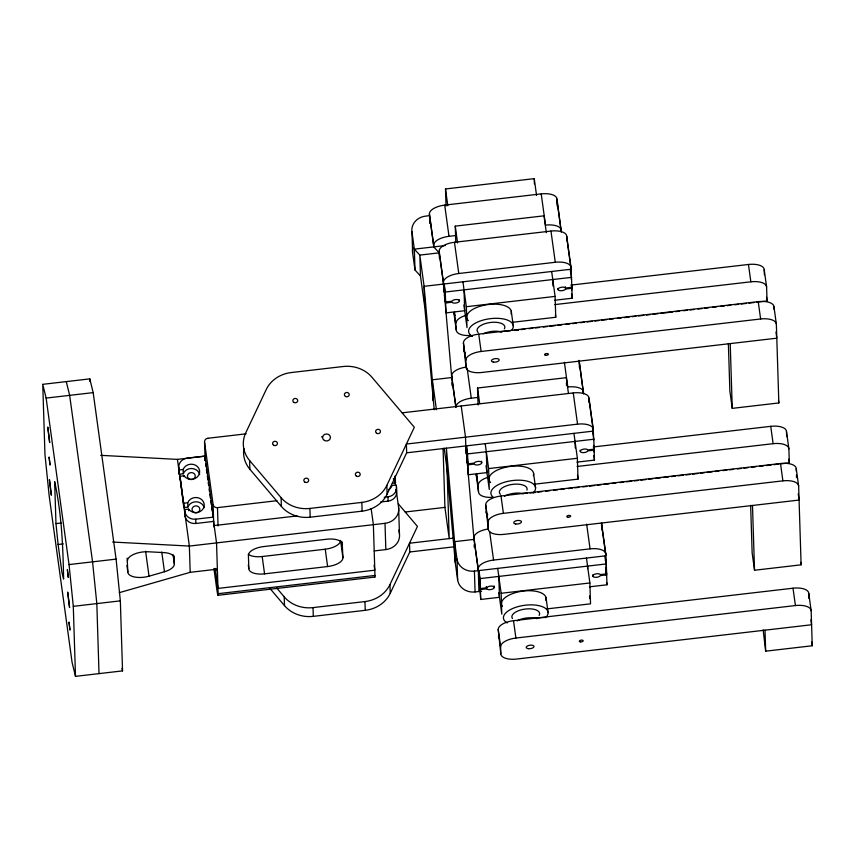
<?xml version="1.0" encoding="UTF-8"?>
<svg xmlns="http://www.w3.org/2000/svg" width="855" height="855" viewBox="0 0 855 855"><rect width="100%" height="100%" fill="white"/><g stroke="black" fill="none" stroke-linecap="round" stroke-linejoin="round"><path stroke-width="1.28" d="M387.112 494.158L386.834 485.405L414.333 427.265L371.957 377.258A31.293 27.98 -1.8 0 0 343.154 366.517L291.213 372.556A31.293 27.98 -1.8 0 0 266.226 389.549L245.78 432.769A31.293 27.98 -1.8 0 0 249.607 460.514L249.874 469.267L281.38 506.449A31.293 27.98 -1.8 0 0 310.183 517.19L362.125 511.151A31.293 27.98 -1.8 0 0 387.112 494.158L406.67 452.808L406.392 444.055L577.542 424.155A15.647 6.979 -7.8 0 1 593.295 429.349L593.637 440.229M270.02 588.539L284.501 605.618A31.293 27.98 -1.8 0 0 313.304 616.359L365.245 610.32A31.293 27.98 -1.8 0 0 390.233 593.327L389.955 584.574L417.454 526.434L398.323 503.873M390.233 593.327L409.791 551.977L409.513 543.224L453.107 538.148M126.935 565.497L127.844 572.07A15.647 6.979 -7.8 0 0 149.026 576.185L164.47 571.76A15.647 6.979 -7.8 0 0 174.345 564.022L173.789 555.355M119.294 592.665L190.184 572.326L217.362 569.163M446.032 205.916L445.508 188.955L534.247 178.642L536.555 195.474M455.854 407.461L451.729 377.536L443.521 284.063L439.224 252.845L433.752 246.892L429.402 213.921A15.647 6.979 -7.8 0 1 444.707 205.114L541.215 193.893A15.647 6.979 -7.8 0 1 556.968 199.087L561.318 232.058L557.022 200.84M429.456 215.674L425.576 216.123A15.647 13.99 -1.8 0 0 411.96 231.801L412.612 252.663L414.996 270.009L420.468 275.962L424.764 307.18L434.233 409.769M455.758 241.783L455.266 226.137L544.004 215.823L546.324 232.646M433.752 246.892L433.699 245.139A15.647 6.979 -7.8 0 1 449.003 236.333L455.619 235.563M439.385 258.06L439.16 251.092A15.647 6.979 -7.8 0 1 454.475 242.286L550.973 231.064A15.647 6.979 -7.8 0 1 566.726 236.258L571.022 267.476L571.407 279.66M445.402 245.535L414.344 249.147L414.996 270.009M439.224 252.845L419.816 255.1L414.344 249.147L411.96 231.801M443.766 291.886L443.456 282.31A15.647 6.979 -7.8 0 1 458.772 273.504L555.269 262.282A15.647 6.979 -7.8 0 1 571.022 267.476M464.03 289.856L464.693 310.718L445.936 312.898L445.626 302.969L451.878 302.243A3.912 1.742 -7.8 0 0 457.885 302.467A3.912 1.742 -7.8 0 0 457.799 299.624A3.912 1.742 -7.8 0 0 451.846 301.249L445.594 301.975L445.284 292.036L571.525 277.362L570.413 269.314L570.499 271.794M570.969 285.1L748.467 264.473A15.647 6.979 -7.8 0 1 764.22 269.667L766.604 287.013L767.042 301.013L756.686 302.221M571.525 277.362L571.835 287.291L565.583 288.028A3.912 1.742 -7.8 0 0 559.576 287.793A3.912 1.742 -7.8 0 0 559.662 290.636A3.912 1.742 -7.8 0 0 565.615 289.011L571.867 288.285L571.546 285.987M463.902 304.979L467.012 327.583L466.349 306.71L555.098 296.396L551.667 271.495M554.681 300.265L572.177 298.224L571.867 288.285M554.81 304.604L750.85 281.808A15.647 6.979 -7.8 0 1 766.604 287.013M512.038 322.346L555.75 317.258L555.098 296.396M42.75 384.333L89.796 378.872L93.174 392.616L116.088 559.117L120.341 600.862L122.543 670.886L75.497 676.358L72.119 662.614L49.205 496.114L44.952 454.358L42.75 384.333L46.127 398.088L69.041 564.578L73.295 606.334L75.497 676.358M775.955 331.986L776.8 338.185L481.782 372.481A15.647 6.979 -7.8 0 1 466.028 367.287L463.421 342.941A15.647 6.979 -7.8 0 1 478.736 334.134L758.225 301.644A15.647 6.979 -7.8 0 1 773.978 306.838L776.361 324.184L778.841 402.951L732.254 408.369L729.871 391.024L728.375 343.443M514.304 330.393L518.269 329.934M520.909 329.624L524.874 329.164M528.839 328.705L532.804 328.245M535.444 327.935L539.409 327.476M543.374 327.016L547.339 326.557M549.989 326.247L555.269 325.637M557.92 325.327L561.874 324.868M565.839 324.408L569.804 323.938M572.455 323.639L576.42 323.179M580.385 322.709L584.35 322.25M586.99 321.95L592.269 321.33M594.92 321.02L598.885 320.561M601.525 320.251L606.815 319.642M609.455 319.332L613.42 318.872M617.385 318.413L621.35 317.953M623.99 317.643L629.28 317.034M631.92 316.724L635.885 316.265M638.525 315.955L643.815 315.335M646.455 315.035L650.42 314.576M653.06 314.266L658.35 313.646M660.99 313.347L672.885 311.957M675.525 311.648L679.49 311.188M683.455 310.728L687.42 310.269M690.06 309.959L694.025 309.499M697.99 309.04L701.955 308.58M704.606 308.27L708.571 307.811M712.536 307.351L716.49 306.892M720.455 306.432L724.345 305.972M726.932 305.673L730.811 305.224M734.691 304.775L738.57 304.327M741.167 304.017L746.34 303.418M748.927 303.119L754.099 302.52M46.127 398.088L93.174 392.616M466.028 367.287L465.815 360.286A15.647 6.979 -7.8 0 1 481.119 351.48L760.619 318.979A15.647 6.979 -7.8 0 1 776.361 324.184M478.073 404.96L477.539 388.01L566.277 377.686L568.415 393.225M465.59 367.169A15.647 6.979 -7.8 0 0 451.675 375.794L455.972 407.012A15.647 6.979 -7.8 0 1 471.276 398.206L477.892 397.436M402.096 412.837L573.256 392.937A15.647 6.979 -7.8 0 1 588.999 398.131L593.295 429.349M207.936 438.262L246.197 433.816M204.217 507.72A8.465 7.577 -1.8 0 0 196.361 501.81A8.465 7.577 -1.8 0 0 187.886 507.079L183.825 507.549L183.686 503.242L187.747 502.772A8.465 7.577 -1.8 0 1 200.198 498.572A8.465 7.577 -1.8 0 1 201.823 510.35A8.465 7.577 -1.8 0 1 188.624 509.12L184.562 509.591L184.84 511.621A9.779 8.742 -1.8 0 0 195.742 519.167L213.44 517.115L205.04 456.057L187.341 458.12A9.779 8.742 -1.8 0 0 178.834 467.92L179.24 474.258L183.301 473.788A8.465 7.577 -1.8 0 1 191.787 468.508A8.465 7.577 -1.8 0 1 199.632 474.418M100.708 455.341L177.434 459.381L204.612 456.217L205.147 460.14M179.24 474.258L179.112 469.951L183.162 469.481A8.465 7.577 -1.8 0 1 195.624 465.27A8.465 7.577 -1.8 0 1 197.238 477.047A8.465 7.577 -1.8 0 1 184.039 475.829L179.978 476.299L183.825 507.549M406.67 452.808L593.349 431.102L589.052 399.884M486.303 451.729L486.965 472.591L468.209 474.771L467.899 464.831L474.151 464.105A3.912 1.742 -7.8 0 0 480.157 464.34A3.912 1.742 -7.8 0 0 480.072 461.497A3.912 1.742 -7.8 0 0 474.119 463.121L467.867 463.848L467.557 453.909L593.798 439.235L592.686 431.187L592.772 433.667M593.242 446.973L770.74 426.335A15.647 6.979 -7.8 0 1 786.493 431.54L788.876 448.875L789.315 462.886L781.556 463.784M593.798 439.235L594.107 449.164L587.855 449.89A3.912 1.742 -7.8 0 0 581.849 449.655A3.912 1.742 -7.8 0 0 581.945 452.509A3.912 1.742 -7.8 0 0 587.887 450.884L594.139 450.158L593.83 447.86M393.311 478.875L395.331 478.64L394.978 476.075M486.014 465.697L489.284 489.455L488.622 468.583L577.371 458.269L573.94 433.367M392.424 483.299L395.47 482.947L395.331 478.64M576.954 462.127L594.449 460.097L594.139 450.158M55.97 523.602L54.645 481.589C61.646 513.566 63.035 546.473 63.601 579.102L61.913 572.23L58.097 544.485L55.97 523.602L61.197 522.993M207.936 438.241A3.954 3.538 -1.8 0 0 204.569 442.249L213.109 504.525A3.954 3.538 -1.8 0 0 217.48 507.635L276.849 500.709M577.082 466.477L773.123 443.681A15.647 6.979 -7.8 0 1 788.876 448.875M384.184 497.257L387.978 496.819A9.779 8.742 -1.8 0 0 396.485 487.019L396.207 484.988L392.146 485.458A8.465 7.577 -1.8 0 1 388.352 489.691M249.607 460.514L281.103 497.696A31.293 27.98 -1.8 0 0 309.905 508.436L361.847 502.398A31.293 27.98 -1.8 0 0 386.834 485.405M184.562 509.591L184.979 515.928A9.779 8.742 -1.8 0 0 195.881 523.474L213.579 521.422M380.528 502.013L388.106 501.126A9.779 8.742 -1.8 0 0 396.624 491.326L396.485 487.019M534.311 484.219L578.023 479.131L577.371 458.269M214.145 525.569L297.177 515.918M58.097 544.485L63.323 543.876M798.228 493.859L799.083 500.057L504.055 534.354A15.647 6.979 -7.8 0 1 488.301 529.16L485.693 504.813A15.647 6.979 -7.8 0 1 501.009 496.007L780.508 463.506A15.647 6.979 -7.8 0 1 796.251 468.711L798.634 486.046L801.114 564.824L754.527 570.242L752.144 552.896L750.647 505.316M537.902 492.117L541.867 491.657M545.832 491.187L549.797 490.727M553.762 490.268L557.727 489.808M560.367 489.498L564.332 489.039M568.297 488.579L572.262 488.12M574.902 487.81L578.867 487.35M582.832 486.89L586.797 486.431M589.437 486.121L594.727 485.512M597.367 485.202L601.332 484.742M603.972 484.432L609.262 483.812M611.902 483.513L615.867 483.054M619.832 482.583L623.797 482.124M626.437 481.825L631.727 481.205M634.367 480.895L638.332 480.435M640.972 480.125L646.262 479.516M648.902 479.206L652.867 478.747M655.518 478.437L660.797 477.827M663.448 477.518L668.728 476.898M671.367 476.598L675.332 476.139M677.983 475.829L683.263 475.209M685.913 474.91L689.878 474.44M692.518 474.14L697.798 473.52M700.448 473.21L704.413 472.751M707.053 472.452L712.343 471.832M714.983 471.522L718.948 471.062M722.913 470.603L726.878 470.143M729.518 469.833L733.483 469.374M737.448 468.914L741.413 468.455M744.032 468.145L747.911 467.696M751.791 467.247L755.67 466.798M759.55 466.349L763.44 465.89M766.027 465.59L771.199 464.992M773.786 464.693L778.969 464.083M405.217 512.006L444.921 507.389L443.072 448.33M396.122 489.434L398.633 507.646A15.647 13.99 -1.8 0 1 385.007 523.324L189.361 546.067L112.636 542.038M488.301 529.16L488.087 522.159A15.647 6.979 -7.8 0 1 503.392 513.353L782.891 480.852A15.647 6.979 -7.8 0 1 798.634 486.046M69.041 564.578L116.088 559.117M248.271 554.339A15.647 6.979 -7.8 0 0 262.186 556.53L325.231 549.199A15.647 6.979 -7.8 0 0 340.493 541.023M374.191 550.93L385.84 549.583A15.647 13.99 -1.8 0 0 399.456 533.905L398.633 507.646M409.791 551.977L453.374 546.901A15.647 6.979 -7.8 0 0 454.775 546.719M248.313 564.952L248.826 568.671A15.647 6.979 -7.8 0 0 264.569 573.865L327.615 566.544A15.647 6.979 -7.8 0 0 342.919 557.727L342.16 541.952M73.295 606.334L120.341 600.862M478.96 591.5L478.244 568.885A15.647 6.979 -7.8 0 1 493.559 560.068L590.057 548.857A15.647 6.979 -7.8 0 1 605.81 554.051L606.473 575.362M213.921 568.468L216.443 586.797A15.647 0.663 83.4 0 0 218.132 593.68L374.96 575.447L373.368 524.671L371.145 508.575M218.078 595.283L374.907 577.05M444.921 507.389L449.217 538.607L446.385 448.191L454.593 541.664L456.987 559.01A15.647 13.99 -1.8 0 0 474.418 571.087L605.864 555.803L601.567 524.585M498.818 576.42L499.47 597.292L480.724 599.473L480.414 589.533L486.666 588.806A3.912 1.742 -7.8 0 0 492.672 589.042A3.912 1.742 -7.8 0 0 492.587 586.188A3.912 1.742 -7.8 0 0 486.634 587.812L480.382 588.539L480.072 578.6L606.313 563.926L605.201 555.878L605.361 560.848M276.56 587.823L284.223 596.865A31.293 27.98 -1.8 0 0 313.026 607.606L364.967 601.567A31.293 27.98 -1.8 0 0 389.955 584.574M606.313 563.926L606.623 573.865L600.37 574.592A3.912 1.742 -7.8 0 0 594.364 574.357A3.912 1.742 -7.8 0 0 594.449 577.211A3.912 1.742 -7.8 0 0 600.402 575.586L606.655 574.859L605.703 567.955M444.173 448.244L447.037 469.053L455.255 562.537L457.639 579.882A15.647 13.99 -1.8 0 0 475.081 591.949L481.547 591.2M498.839 592.686L501.8 614.147L501.137 593.285L589.875 582.96L586.455 558.058M589.469 586.829L606.965 584.788L606.655 574.859M546.826 608.91L590.538 603.833L589.875 582.96M810.903 619.8L811.587 624.759L516.559 659.055A15.647 6.979 -7.8 0 1 500.816 653.861L498.209 629.515A15.647 6.979 -7.8 0 1 513.513 620.709L793.013 588.208A15.647 6.979 -7.8 0 1 808.766 593.402L811.149 610.748L812.25 645.76L765.663 651.179L763.152 629.9M500.816 653.861L500.592 646.85A15.647 6.979 -7.8 0 1 515.907 638.044L795.407 605.554A15.647 6.979 -7.8 0 1 811.149 610.748M499.897 331.58L510.435 330.853M515.704 330.479L518.344 330.297M522.17 493.453L527.439 493.089M530.068 492.897L535.348 492.533M534.674 618.144L546.537 617.321M66.273 381.608L69.65 395.352L92.564 561.842L96.818 603.598L99.02 673.622M121.934 668.386L122.543 670.886M766.529 297.294L767.042 301.013M788.802 459.167L789.315 462.886M778.499 400.482L778.841 402.951M800.772 562.344L801.114 564.824M811.737 642.041L812.25 645.76M758.225 301.644L760.619 318.979M780.508 463.506L782.891 480.852M748.467 264.473L750.85 281.808M770.74 426.335L773.123 443.681M793.013 588.208L795.407 605.554M566.78 238.011L571.076 269.229L424.101 286.318L424.764 307.18M571.525 284.993L571.835 287.291M593.798 446.866L594.107 449.164M571.546 293.628L572.177 298.224M593.819 455.501L594.449 460.097M579.156 360.34A15.647 6.979 -7.8 0 1 579.241 360.96L583.591 393.931L579.295 362.712M605.81 554.051L601.514 522.832L601.728 529.801M605.832 568.115L606.623 573.865M605.8 571.461L606.334 575.362M606.644 582.49L606.965 584.788M565.294 286.714L565.615 289.011M550.973 231.064L555.269 262.282M573.256 392.937L577.542 424.155M557.855 288.402L557.994 289.407M580.128 450.264L580.267 451.28M541.215 193.893L545.511 225.111A15.647 6.979 -7.8 0 1 561.254 230.305M564.386 362.264L567.784 386.984A15.647 6.979 -7.8 0 1 583.538 392.178M586.658 524.136L590.057 548.857M592.643 574.966L592.782 575.971M555.397 314.672L555.75 317.258M577.488 475.241L578.023 479.131M589.469 596.053L589.822 598.639M511.247 311.06L513.31 326.108M533.52 472.933L535.583 487.981M546.024 597.624L548.098 612.672M478.736 334.134L481.119 351.48M501.009 496.007L503.392 513.353M513.513 620.709L515.907 638.044M455.266 226.137L457.585 242.97M462.929 281.808L466.349 306.71M477.539 388.01L479.676 403.539M485.202 443.681L488.622 468.583M454.475 242.286L458.772 273.504M445.508 188.955L447.817 205.788M497.706 568.372L501.137 593.285M459.327 299.849L459.466 300.853M481.536 461.219L481.739 462.726M444.707 205.114L449.003 236.333M467.161 368.281L471.276 398.206M489.616 531.457L493.559 560.068M463.421 342.941L465.815 360.286M485.693 504.813L488.087 522.159M494.051 585.91L494.254 587.428M454.518 311.968L456.271 330.115A15.647 6.979 -7.8 0 0 470.624 335.449M476.791 473.83L478.544 491.988A15.647 6.979 -7.8 0 0 492.897 497.321M498.209 629.515L500.592 646.85M456.271 330.115L453.887 312.77A15.647 6.979 -7.8 0 0 455.052 315.217M478.544 491.988L476.16 474.643A15.647 6.979 -7.8 0 0 477.325 477.09M486.345 586.509L486.666 588.806M461.219 405.965L465.515 437.183L466.039 453.759M445.284 292.036L444.173 283.988L445.594 301.975M467.557 453.909L466.445 445.861L467.867 463.848M439.16 251.092L443.456 282.31M445.626 302.969L444.525 294.922L444.718 301.131M467.899 464.831L466.798 456.794L466.99 463.004M480.072 578.6L478.96 570.552L480.382 588.539M429.402 213.921L433.699 245.139M487.863 529.042A15.647 6.979 -7.8 0 0 473.948 537.656L478.244 568.885M478.298 570.627L474.001 539.409L465.793 445.936M480.414 589.533L479.302 581.486L480.724 599.473M436.435 409.716L432.32 379.802L424.101 286.318L419.816 255.1L420.468 275.962M394.583 476.534L395.47 482.947M396.346 489.295L396.624 491.326M394.518 477.731L395.587 485.533M398.922 530.004L399.456 533.905M374.116 565.24L374.8 570.189L217.972 588.422L215.214 568.436M340.536 540.392L342.919 557.727M325.231 549.199L327.615 566.544M262.186 556.53L264.569 573.865M205.692 464.073L206.076 466.862M206.408 469.299L206.963 473.36M207.305 475.85L207.861 479.847M208.203 482.391L208.577 485.042M209.112 488.932L209.464 491.55M209.828 494.137L210.373 498.091M210.715 500.635L211.271 504.632M211.613 507.133L212.168 511.172M212.51 513.62L212.884 516.409M213.429 520.332L216.539 542.904L218.132 593.68M178.834 467.92L179.112 469.951M179.978 476.299L183.686 503.242M177.434 459.381L189.361 546.067L190.184 572.326M173.073 554.831L174.345 564.022M161.766 552.052L164.47 571.76M145.596 551.229L149.026 576.185M127.128 558.144L127.844 572.07M808.766 593.402L808.926 598.5M796.251 468.711L796.336 471.255M796.454 475.07L796.529 477.624M786.493 431.54L786.653 436.627M773.978 306.838L774.053 309.382M764.22 269.667L764.381 274.754M765.011 630.167L765.663 651.179M752.496 505.476L754.527 570.242M730.223 343.603L732.254 408.369M593.798 445.444L594.001 451.964M588.999 398.131L589.138 402.491M587.556 566.106L587.642 568.714M579.241 360.96L579.455 367.928M571.567 284.875L571.728 290.102M575.052 441.415L575.255 447.935M566.726 236.258L566.865 240.618M566.448 382.901L566.523 385.52M556.968 199.087L557.182 206.055M552.779 279.542L552.982 286.062M534.247 178.642L534.407 183.857M473.948 537.656L474.001 539.409L454.593 541.664L455.255 562.537M474.172 544.624L474.247 547.232M474.418 571.087L475.081 591.949M451.675 375.794L451.729 377.536L432.32 379.802L432.983 400.664M451.9 382.762L451.974 385.37M456.987 559.01L457.639 579.882M429.627 220.889L429.702 223.497M387.978 496.819L388.106 501.126M385.007 523.324L385.84 549.583M361.847 502.398L362.125 511.151M364.967 601.567L365.245 610.32M309.905 508.436L310.183 517.19M313.026 607.606L313.304 616.359M281.103 497.696L281.38 506.449M284.223 596.865L284.501 605.618M248.826 568.671L248.41 555.365A15.647 6.979 -7.8 0 1 263.714 546.559L326.76 539.227A15.647 6.979 -7.8 0 1 342.502 544.432M217.48 507.614L218.057 525.985M215.503 568.511L215.578 571.076M213.109 504.525L213.814 526.84M205.04 456.057L205.179 460.364M204.548 442.249L205.125 460.631M195.742 519.167L195.881 523.474M188.624 509.12L188.666 510.734M187.747 502.772L187.886 507.079M184.039 475.829L184.06 476.63M184.84 511.621L184.979 515.928M183.162 469.481L183.301 473.788M89.796 378.872L89.882 381.512M216.572 569.911A3.954 3.538 -1.8 0 1 215.759 569.109M178.962 472.227A9.779 8.742 -1.8 0 1 179.208 468.957M321.469 436.969A11.104 9.929 -1.8 0 1 322.453 436.531M478.137 332.51A13.979 6.231 -7.8 0 1 490.097 322.527A13.979 6.231 -7.8 0 1 504.365 328.876M483.299 333.813A13.979 6.231 -7.8 0 1 501.928 332.103M468.369 320.668A22.508 10.036 -7.8 0 1 486.548 304.775A22.508 10.036 -7.8 0 1 511.044 313.828M472.441 336.389A22.508 10.036 -7.8 0 1 488.397 318.936A22.508 10.036 -7.8 0 1 511.856 329.998M512.466 618.539A13.979 6.231 -7.8 0 1 525.558 609.006A13.979 6.231 -7.8 0 1 539.152 615.44M517.029 620.933A13.979 6.231 -7.8 0 1 536.716 618.667M502.419 606.387A22.508 10.036 -7.8 0 1 522.426 591.179A22.508 10.036 -7.8 0 1 545.832 600.392M507.229 622.953A22.508 10.036 -7.8 0 1 510.285 609.668A22.508 10.036 -7.8 0 1 539.003 605.671A22.508 10.036 -7.8 0 1 545.747 617.588M500.41 494.372A13.979 6.231 -7.8 0 1 511.707 484.496A13.979 6.231 -7.8 0 1 526.926 490.129M504.525 496.242A13.979 6.231 -7.8 0 1 523.559 493.773M490.642 482.541A22.508 10.036 -7.8 0 1 508.821 466.648A22.508 10.036 -7.8 0 1 533.317 475.701M493.538 497.503A22.508 10.036 -7.8 0 1 512.925 480.499A22.508 10.036 -7.8 0 1 533.231 492.897M499.598 638.963A15.647 6.979 -7.8 0 1 498.433 636.515M487.756 514.828A15.647 6.979 -7.8 0 1 485.918 511.814M478.319 484.988A15.647 6.979 -7.8 0 1 487.927 477.336M456.046 323.115A15.647 6.979 -7.8 0 1 465.654 315.463M465.483 352.955A15.647 6.979 -7.8 0 1 463.645 349.941M374.96 575.447A15.647 0.663 83.4 0 1 374.672 576.751M127.491 560.762A15.647 6.979 -7.8 0 1 148.257 551.774L163.871 552.597A15.647 6.979 -7.8 0 1 174.153 557.973M412.612 252.663A15.647 13.99 -1.8 0 1 412.997 247.437M249.874 469.267A31.293 27.98 -1.8 0 1 243.899 448.448M47.794 427.254L49.654 442.484L47.794 427.254M49.098 457.243L50.028 464.864L49.098 457.243M49.44 479.773L51.3 495.002L49.44 479.773M67.363 569.729L68.293 577.349L67.363 569.729M67.716 592.259L69.565 607.488L67.716 592.259M69.02 622.248L69.939 629.868L69.02 622.248M528.219 648.678A3.912 1.742 -7.8 0 0 533.99 646.487A3.912 1.742 -7.8 0 0 528.123 645.643A3.912 1.742 -7.8 0 0 528.219 648.678M580.299 641.859A1.956 0.876 -7.8 0 0 583.185 640.769A1.956 0.876 -7.8 0 0 580.246 640.352A1.956 0.876 -7.8 0 0 580.299 641.859M515.704 523.976A3.912 1.742 -7.8 0 0 521.486 521.785A3.912 1.742 -7.8 0 0 515.608 520.952A3.912 1.742 -7.8 0 0 515.704 523.976M567.784 517.168A1.956 0.876 -7.8 0 0 570.67 516.067A1.956 0.876 -7.8 0 0 567.741 515.651A1.956 0.876 -7.8 0 0 567.784 517.168M493.431 362.114A3.912 1.742 -7.8 0 0 499.213 359.912A3.912 1.742 -7.8 0 0 493.335 359.079A3.912 1.742 -7.8 0 0 493.431 362.114M545.511 355.295A1.956 0.876 -7.8 0 0 548.397 354.194A1.956 0.876 -7.8 0 0 545.469 353.778A1.956 0.876 -7.8 0 0 545.511 355.295M189.201 479.003A3.912 3.495 -1.8 0 0 195.261 476.256A3.912 3.495 -1.8 0 0 189.607 472.954A3.912 3.495 -1.8 0 0 189.201 479.003M193.775 512.305A3.912 3.495 -1.8 0 0 199.835 509.559A3.912 3.495 -1.8 0 0 194.192 506.256A3.912 3.495 -1.8 0 0 193.775 512.305M324.376 440.411A3.912 3.495 -1.8 0 0 330.436 437.664A3.912 3.495 -1.8 0 0 324.782 434.361A3.912 3.495 -1.8 0 0 324.376 440.411M356.482 476.192A2.426 2.17 -1.8 0 0 360.201 474.407A2.426 2.17 -1.8 0 0 356.642 472.441A2.426 2.17 -1.8 0 0 356.482 476.192M305 482.199A2.426 2.17 -1.8 0 0 308.687 480.371A2.426 2.17 -1.8 0 0 305.096 478.437A2.426 2.17 -1.8 0 0 305 482.199M273.685 445.284A2.426 2.17 -1.8 0 0 277.437 443.585A2.426 2.17 -1.8 0 0 273.931 441.533A2.426 2.17 -1.8 0 0 273.685 445.284M294.002 402.459A2.426 2.17 -1.8 0 0 297.711 400.674A2.426 2.17 -1.8 0 0 294.152 398.697A2.426 2.17 -1.8 0 0 294.002 402.459M345.538 396.474A2.426 2.17 -1.8 0 0 349.225 394.657A2.426 2.17 -1.8 0 0 345.644 392.723A2.426 2.17 -1.8 0 0 345.538 396.474M376.702 433.303A2.426 2.17 -1.8 0 0 380.464 431.604A2.426 2.17 -1.8 0 0 376.959 429.552A2.426 2.17 -1.8 0 0 376.702 433.303"/></g></svg>
